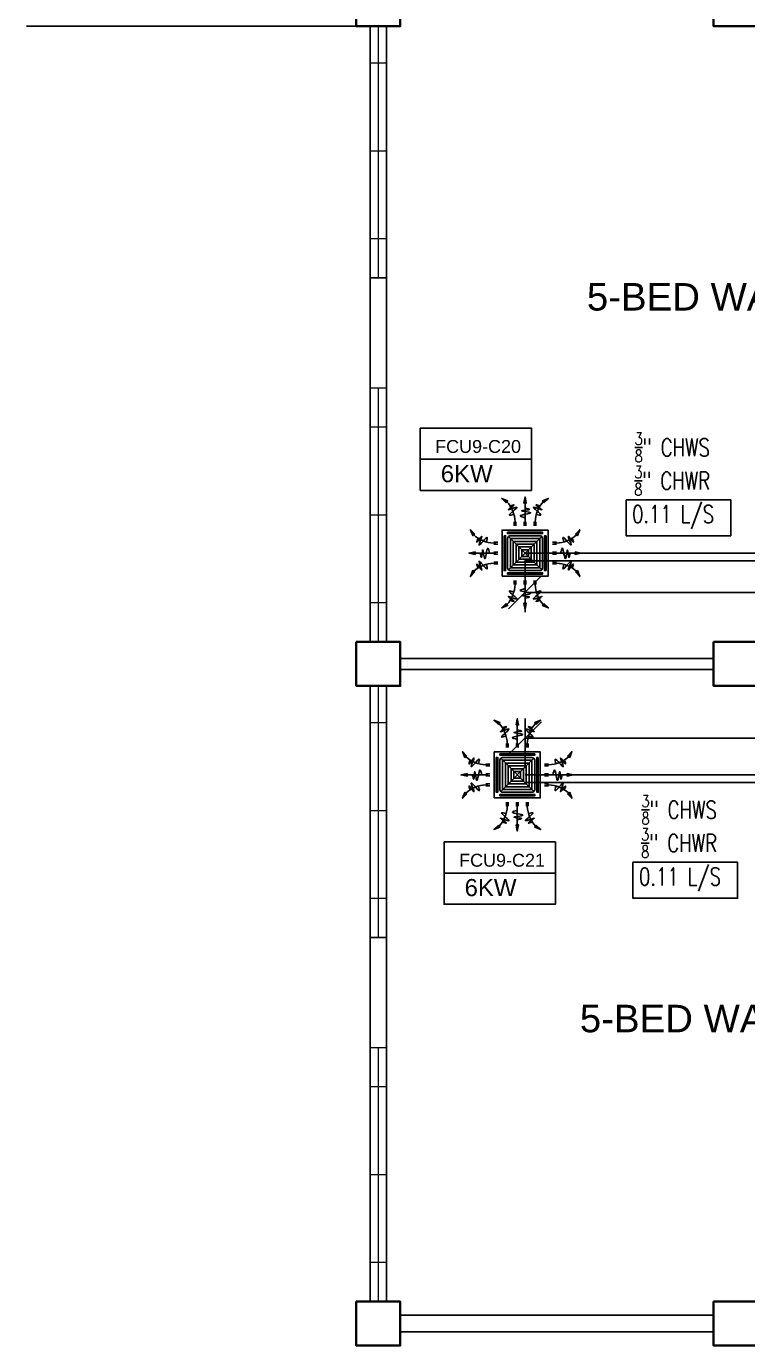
# Model space of a CAD drawing. Header units: millimetres. Extents: x 5 to 430, y 3 to 339.
# Drawn here: x 133.57 to 140.13, y 101.11 to 113.11 of the extents above; entities that cross this region are included whole.
import ezdxf

# ---------------------------------------------------------------- set-up
doc = ezdxf.new("R2010")
doc.units = ezdxf.units.MM
doc.header["$MEASUREMENT"] = 0
for name, color, linetype in [('AIR', 7, 'Continuous'), ('fcu line', 7, 'Continuous'), ('fcu return', 7, 'Continuous'), ('label', 7, 'Continuous'), ('Legends', 7, 'Continuous'), ('pipe label', 7, 'Continuous')]:
    doc.layers.add(name, color=color, linetype=linetype)
doc.styles.add('Arch-Dim', font='simplex.shx', dxfattribs={"width": 0.75})
doc.styles.get("Standard").update_dxf_attribs({"font": 'arial.ttf'})
doc.styles.add('SWISSLT175', font='swissl.ttf', dxfattribs={"height": 0.175})
doc.dimstyles.new('Copy of dimension', dxfattribs={"dimtxt": 0.3, "dimasz": 0.3, "dimexe": 0.18, "dimexo": 0.0625, "dimgap": 0.09, "dimtad": 0, "dimzin": 0, "dimdsep": 46, "dimtxsty": 'Standard', "dimblk": 'OBLIQUE', "dimcen": 0.09, "dimclrd": 256, "dimclre": 256, "dimclrt": 256, "dimadec": 0, "dimazin": 0, "dimtfac": 1, "dimtofl": 0, "dimtmove": 0, "dimatfit": 3, "dimldrblk": 'OBLIQUE', "dimfxl": 1, "dimtolj": 1, "dimtzin": 0, "dimarcsym": 0})

# ---------------------------------------------------------------- blocks, each defined once
blk = doc.blocks.new('FCU-13000P (CASSETTE SPLIT)')
at = {"layer": 'AIR', "ltscale": 3}
for p, q in [((0, 0.523), (0, 1)), ((-0.193, 0.558), (-0.193, 0.487)), ((-0.162, 0.558), (-0.162, 0.487)), ((-0.016, 0.558), (-0.016, 0.487)), ((0.016, 0.558), (0.016, 0.487)), ((0.162, 0.558), (0.162, 0.487)), ((0.193, 0.558), (0.193, 0.487)), ((-0.523, 0), (-1, 0)), ((-0.558, 0.193), (-0.487, 0.193)), ((-0.558, 0.162), (-0.487, 0.162)), ((-0.558, 0.016), (-0.487, 0.016)), ((0.558, 0.193), (0.487, 0.193)), ((0.558, 0.162), (0.487, 0.162)), ((0.558, 0.016), (0.487, 0.016)), ((0.523, 0), (1, 0)), ((-0.558, -0.016), (-0.487, -0.016)), ((-0.558, -0.162), (-0.487, -0.162)), ((-0.558, -0.193), (-0.487, -0.193)), ((0.558, -0.016), (0.487, -0.016)), ((0.558, -0.162), (0.487, -0.162)), ((0.558, -0.193), (0.487, -0.193)), ((-0.193, -0.558), (-0.193, -0.487)), ((-0.162, -0.558), (-0.162, -0.487)), ((-0.016, -0.558), (-0.016, -0.487)), ((0, -0.523), (0, -1)), ((0.016, -0.558), (0.016, -0.487)), ((0.162, -0.558), (0.162, -0.487)), ((0.193, -0.558), (0.193, -0.487))]:
    blk.add_line(p, q, dxfattribs=at)
at = {"layer": 'AIR'}
for p, q in [((0.295, -0.295), (-0.295, 0.295)), ((0.295, 0.295), (-0.295, -0.295))]:
    blk.add_line(p, q, dxfattribs=at)
at = {"layer": 'AIR', "ltscale": 3}
for points in [[(-0.335, 0.895), (-0.311, 0.932), (-0.416, 0.973)], [(-0.022, 0.89), (0.022, 0.89), (0, 1)], [(0.335, 0.895), (0.311, 0.932), (0.416, 0.973)], [(-0.895, 0.335), (-0.932, 0.311), (-0.973, 0.416)], [(0.895, 0.335), (0.932, 0.311), (0.973, 0.416)], [(-0.89, 0.022), (-0.89, -0.022), (-1, 0)], [(0.89, 0.022), (0.89, -0.022), (1, 0)], [(-0.895, -0.335), (-0.932, -0.311), (-0.973, -0.416)], [(0.895, -0.335), (0.932, -0.311), (0.973, -0.416)], [(-0.335, -0.895), (-0.311, -0.932), (-0.416, -0.973)], [(-0.022, -0.89), (0.022, -0.89), (0, -1)], [(0.335, -0.895), (0.311, -0.932), (0.416, -0.973)]]:
    blk.add_lwpolyline(points, close=True, dxfattribs=at)
at = {"layer": 'AIR'}
for points in [[(-0.323, 0.914, -0.171809), (-0.178, 0.558), (-0.178, 0.522)], [(0.323, 0.914, 0.171809), (0.178, 0.558), (0.178, 0.522)], [(-0.914, 0.323, 0.171809), (-0.558, 0.178), (-0.522, 0.178)], [(0.914, 0.323, -0.171809), (0.558, 0.178), (0.522, 0.178)], [(-0.914, -0.323, -0.171809), (-0.558, -0.178), (-0.522, -0.178)], [(0.914, -0.323, 0.171809), (0.558, -0.178), (0.522, -0.178)], [(-0.323, -0.914, 0.171809), (-0.178, -0.558), (-0.178, -0.522)], [(0.323, -0.914, -0.171809), (0.178, -0.558), (0.178, -0.522)]]:
    blk.add_lwpolyline(points, format="xyb", dxfattribs=at)
for points in [[(-0.41, -0.41), (0.41, -0.41), (0.41, 0.41), (-0.41, 0.41)], [(-0.373, 0.31), (-0.348, 0.31), (-0.348, -0.31), (-0.373, -0.31)], [(-0.31, 0.372), (0.31, 0.372), (0.31, 0.348), (-0.31, 0.348)], [(-0.26, -0.26), (0.26, -0.26), (0.26, 0.26), (-0.26, 0.26)], [(0.372, 0.31), (0.348, 0.31), (0.348, -0.31), (0.372, -0.31)], [(-0.21, -0.21), (0.21, -0.21), (0.21, 0.21), (-0.21, 0.21)], [(-0.16, -0.16), (0.16, -0.16), (0.16, 0.16), (-0.16, 0.16)], [(-0.11, -0.11), (0.11, -0.11), (0.11, 0.11), (-0.11, 0.11)], [(-0.06, -0.06), (0.06, -0.06), (0.06, 0.06), (-0.06, 0.06)], [(-0.31, -0.373), (0.31, -0.373), (0.31, -0.348), (-0.31, -0.348)]]:
    blk.add_lwpolyline(points, close=True, dxfattribs=at)
blk.add_lwpolyline([(-0.26, -0.31), (0.26, -0.31, 0.414214), (0.31, -0.26), (0.31, 0.26, 0.414214), (0.26, 0.31), (-0.26, 0.31, 0.414214), (-0.31, 0.26), (-0.31, -0.26, 0.414214)], format="xyb", close=True, dxfattribs=at)
at = {"layer": 'AIR', "ltscale": 3}
for points in [[(-0.268, 0.84), (-0.231, 0.852), (-0.134, 0.882), (-0.422, 0.704), (0.005, 0.903), (-0.358, 0.645), (-0.239, 0.678), (-0.199, 0.69)], [(0.268, 0.84), (0.231, 0.852), (0.134, 0.882), (0.422, 0.704), (-0.005, 0.903), (0.358, 0.645), (0.239, 0.678), (0.199, 0.69)], [(-0.84, 0.268), (-0.852, 0.231), (-0.882, 0.134), (-0.704, 0.422), (-0.903, -0.005), (-0.645, 0.358), (-0.678, 0.239), (-0.69, 0.199)], [(0.84, 0.268), (0.852, 0.231), (0.882, 0.134), (0.704, 0.422), (0.903, -0.005), (0.645, 0.358), (0.678, 0.239), (0.69, 0.199)], [(-0.84, -0.268), (-0.852, -0.231), (-0.882, -0.134), (-0.704, -0.422), (-0.903, 0.005), (-0.645, -0.358), (-0.678, -0.239), (-0.69, -0.199)], [(0.84, -0.268), (0.852, -0.231), (0.882, -0.134), (0.704, -0.422), (0.903, 0.005), (0.645, -0.358), (0.678, -0.239), (0.69, -0.199)], [(-0.268, -0.84), (-0.231, -0.852), (-0.134, -0.882), (-0.422, -0.704), (0.005, -0.903), (-0.358, -0.645), (-0.239, -0.678), (-0.199, -0.69)], [(0.268, -0.84), (0.231, -0.852), (0.134, -0.882), (0.422, -0.704), (-0.005, -0.903), (0.358, -0.645), (0.239, -0.678), (0.199, -0.69)]]:
    blk.add_open_spline(points, degree=3, knots=[0.0032834, 0.0032834, 0.0032834, 0.0032834, 0.0712567, 0.1924075, 0.3347111, 0.5062145, 0.5813292, 0.5813292, 0.5813292, 0.5813292], dxfattribs=at)
for points in [[(0, 0.8), (0.077, 0.776), (-0.058, 0.755), (0.098, 0.718), (-0.087, 0.663), (0, 0.631)], [(-0.8, 0), (-0.776, -0.077), (-0.755, 0.058), (-0.718, -0.098), (-0.663, 0.087), (-0.631, 0)], [(0.8, 0), (0.776, -0.077), (0.755, 0.058), (0.718, -0.098), (0.663, 0.087), (0.631, 0)], [(0, -0.8), (0.077, -0.776), (-0.058, -0.755), (0.098, -0.718), (-0.087, -0.663), (0, -0.631)]]:
    blk.add_spline(points, degree=3, dxfattribs=at)
for points in [[(-0.416, 0.973), (-0.335, 0.895), (-0.311, 0.932)], [(0, 1), (-0.022, 0.89), (0.022, 0.89)], [(0.416, 0.973), (0.335, 0.895), (0.311, 0.932)], [(-0.973, 0.416), (-0.895, 0.335), (-0.932, 0.311)], [(0.973, 0.416), (0.895, 0.335), (0.932, 0.311)], [(-1, 0), (-0.89, 0.022), (-0.89, -0.022)], [(1, 0), (0.89, 0.022), (0.89, -0.022)], [(-0.973, -0.416), (-0.895, -0.335), (-0.932, -0.311)], [(0.973, -0.416), (0.895, -0.335), (0.932, -0.311)], [(-0.416, -0.973), (-0.335, -0.895), (-0.311, -0.932)], [(0, -1), (-0.022, -0.89), (0.022, -0.89)], [(0.416, -0.973), (0.335, -0.895), (0.311, -0.932)]]:
    blk.add_solid(points, dxfattribs=at)
blk = doc.blocks.new('_Oblique')
at = {"color": 0, "linetype": 'ByBlock', "lineweight": -2}
blk.add_line((-0.5, -0.5), (0.5, 0.5), dxfattribs=at)
blk = doc.blocks.new('*D68')
at = {"layer": 'Defpoints', "color": 0, "transparency": 16777216}
for p in [(138.11, 108.317), (144.475, 108.317), (138.11, 107.96)]:
    blk.add_point(p, dxfattribs=at)
at = {"layer": 'Legends', "lineweight": -2, "transparency": 16777216}
for p, q in [((138.11, 108.255), (138.11, 107.78)), ((144.475, 108.255), (144.475, 107.78)), ((138.11, 107.96), (140.812, 107.96)), ((144.475, 107.96), (141.773, 107.96))]:
    blk.add_line(p, q, dxfattribs=at)
at = {"layer": 'Legends', "lineweight": -2, "transparency": 16777216, "xscale": 0.3, "yscale": 0.3, "zscale": 0.3, "rotation": 180}
blk.add_blockref('_Oblique', (138.11, 107.96), dxfattribs=at)
at = {"layer": 'Legends', "lineweight": -2, "transparency": 16777216, "xscale": 0.3, "yscale": 0.3, "zscale": 0.3}
blk.add_blockref('_Oblique', (144.475, 107.96), dxfattribs=at)
at = {"layer": 'Legends', "transparency": 16777216, "insert": (141.292, 107.96), "char_height": 0.3, "attachment_point": 5}
blk.add_mtext('\\A1;6.36', dxfattribs=at)
blk = doc.blocks.new('*D71')
at = {"layer": 'Defpoints', "color": 0, "transparency": 16777216}
for p in [(138.11, 106.634), (138.11, 106.3), (144.474, 106.3)]:
    blk.add_point(p, dxfattribs=at)
at = {"layer": 'Legends', "lineweight": -2, "transparency": 16777216}
for p, q in [((138.11, 106.362), (138.11, 106.814)), ((144.474, 106.362), (144.474, 106.814)), ((138.11, 106.634), (140.812, 106.634)), ((144.474, 106.634), (141.773, 106.634))]:
    blk.add_line(p, q, dxfattribs=at)
at = {"layer": 'Legends', "lineweight": -2, "transparency": 16777216, "xscale": 0.3, "yscale": 0.3, "zscale": 0.3, "rotation": 180}
blk.add_blockref('_Oblique', (138.11, 106.634), dxfattribs=at)
at = {"layer": 'Legends', "lineweight": -2, "transparency": 16777216, "xscale": 0.3, "yscale": 0.3, "zscale": 0.3}
blk.add_blockref('_Oblique', (144.474, 106.634), dxfattribs=at)
at = {"layer": 'Legends', "transparency": 16777216, "insert": (141.292, 106.634), "char_height": 0.3, "attachment_point": 5}
blk.add_mtext('\\A1;6.36', dxfattribs=at)

msp = doc.modelspace()

# ---------------------------------------------------------------- linework, layer by layer
at = {"color": 8, "lineweight": 25}
msp.add_line((133.575, 113.109), (136.575, 113.109), dxfattribs=at)
at = {"color": 8, "linetype": 'ByBlock', "lineweight": 25}
for p, q in [((136.7, 107.509), (136.7, 113.109)), ((136.85, 107.509), (136.85, 113.109)), ((136.975, 107.359), (139.825, 107.359)), ((136.975, 107.259), (139.825, 107.259)), ((136.7, 101.509), (136.7, 107.109)), ((136.85, 101.509), (136.85, 107.109)), ((136.975, 101.384), (139.825, 101.384)), ((136.975, 101.234), (139.825, 101.234))]:
    msp.add_line(p, q, dxfattribs=at)
at = {"color": 8, "linetype": 'ByBlock', "lineweight": 9}
for p, q in [((136.775, 113.109), (136.775, 110.821)), ((136.7, 111.977), (136.7, 112.777)), ((136.7, 112.777), (136.85, 112.777)), ((136.85, 112.777), (136.85, 111.177)), ((136.7, 111.977), (136.85, 111.977)), ((136.85, 111.177), (136.7, 111.177)), ((136.7, 110.821), (136.85, 110.821)), ((136.7, 109.821), (136.85, 109.821)), ((136.775, 109.821), (136.775, 107.509)), ((136.7, 108.665), (136.7, 109.465)), ((136.7, 109.465), (136.85, 109.465)), ((136.85, 109.465), (136.85, 107.865)), ((136.7, 108.665), (136.85, 108.665)), ((136.85, 107.865), (136.7, 107.865)), ((136.775, 107.109), (136.775, 104.821)), ((136.7, 105.977), (136.7, 106.777)), ((136.7, 106.777), (136.85, 106.777)), ((136.85, 106.777), (136.85, 105.177)), ((136.7, 105.977), (136.85, 105.977)), ((136.85, 105.177), (136.7, 105.177)), ((136.7, 104.821), (136.85, 104.821)), ((136.7, 103.821), (136.85, 103.821)), ((136.775, 103.821), (136.775, 101.509)), ((136.7, 102.665), (136.7, 103.465)), ((136.7, 103.465), (136.85, 103.465)), ((136.85, 103.465), (136.85, 101.865)), ((136.7, 102.665), (136.85, 102.665)), ((136.85, 101.865), (136.7, 101.865))]:
    msp.add_line(p, q, dxfattribs=at)
at = {"color": 8, "linetype": 'ByBlock', "lineweight": 35}
for points in [[(136.575, 113.509), (136.975, 113.509), (136.975, 113.109), (136.575, 113.109)], [(139.825, 113.509), (140.225, 113.509), (140.225, 113.109), (139.825, 113.109)], [(136.575, 107.509), (136.975, 107.509), (136.975, 107.109), (136.575, 107.109)], [(139.825, 107.509), (140.225, 107.509), (140.225, 107.109), (139.825, 107.109)], [(136.575, 101.509), (136.975, 101.509), (136.975, 101.109), (136.575, 101.109)], [(139.825, 101.509), (140.225, 101.509), (140.225, 101.109), (139.825, 101.109)]]:
    msp.add_lwpolyline(points, close=True, dxfattribs=at)
at = {"color": 8, "lineweight": 9}
for points in [[(136.7, 113.109), (136.85, 113.109), (136.85, 110.821), (136.7, 110.821)], [(136.7, 109.821), (136.85, 109.821), (136.85, 107.509), (136.7, 107.509)], [(136.7, 107.109), (136.85, 107.109), (136.85, 104.821), (136.7, 104.821)], [(136.7, 103.821), (136.85, 103.821), (136.85, 101.509), (136.7, 101.509)]]:
    msp.add_lwpolyline(points, close=True, dxfattribs=at)
at = {"layer": 'fcu line', "linetype": 'Continuous'}
for p, q in [((138.11, 108.317), (152.325, 108.317)), ((138.11, 106.3), (152.325, 106.3))]:
    msp.add_line(p, q, dxfattribs=at)
at = {"layer": 'fcu return', "linetype": 'Continuous'}
for p, q in [((138.11, 108.247), (152.325, 108.247)), ((138.11, 106.23), (152.325, 106.23))]:
    msp.add_line(p, q, dxfattribs=at)
at = {"layer": 'Legends', "linetype": 'Continuous', "lineweight": 25}
for p, q in [((137.156, 109.171), (138.168, 109.171)), ((137.373, 105.407), (138.386, 105.407))]:
    msp.add_line(p, q, dxfattribs=at)
at = {"layer": 'Legends'}
for points in [[(137.156, 109.455), (138.168, 109.455), (138.168, 108.887), (137.156, 108.887)], [(137.373, 105.69), (138.386, 105.69), (138.386, 105.123), (137.373, 105.123)]]:
    msp.add_lwpolyline(points, close=True, dxfattribs=at)
at = {"layer": 'pipe label', "color": 7, "linetype": 'Continuous', "lineweight": 25}
for points in [[(139.028, 108.802), (139.98, 108.802), (139.98, 108.475), (139.028, 108.475)], [(139.091, 105.506), (140.043, 105.506), (140.043, 105.178), (139.091, 105.178)]]:
    msp.add_lwpolyline(points, close=True, dxfattribs=at)

# ---------------------------------------------------------------- block references
at = {"layer": 'AIR', "xscale": 0.5113536813550488, "yscale": 0.5113536813550488, "zscale": 0.5113536813550488}
for p in [(138.11, 108.317), (138.039, 106.3)]:
    msp.add_blockref('FCU-13000P (CASSETTE SPLIT)', p, dxfattribs=at)

# ---------------------------------------------------------------- texts
at = {"layer": 'label', "color": 8, "linetype": 'ByBlock', "lineweight": 9, "ltscale": 0.4, "char_height": 0.25, "attachment_point": 5, "line_spacing_factor": 0.8, "style": 'SWISSLT175'}
for insert in [(139.768, 110.647), (139.704, 104.082)]:
    msp.add_mtext('5-BED WARD', dxfattribs=dict(at, insert=insert))
at = {"layer": 'Legends', "linetype": 'Continuous', "lineweight": 25, "attachment_point": 1}
for s, width, insert, char_height in [('FCU9-C20', 0.44811, (137.292, 109.346), 0.117), ('6KW', 0.23674, (137.343, 109.118), 0.156), ('FCU9-C21', 0.44811, (137.51, 105.582), 0.117), ('6KW', 0.23674, (137.56, 105.353), 0.156)]:
    msp.add_mtext_dynamic_manual_height_columns(s, width=width, gutter_width=1.011, heights=[0], dxfattribs=dict(at, insert=insert, char_height=char_height))
at = {"layer": 'pipe label', "color": 7, "linetype": 'Continuous', "lineweight": 25, "char_height": 0.16, "attachment_point": 1, "style": 'Arch-Dim'}
for s, width, insert in [('\\A1;{\\H0.7x;\\S3/8;}" CHWS', 1.17294, (139.107, 109.413)), ('\\A1;{\\H0.7x;\\S3/8;}" CHWR', 0.88035, (139.104, 109.11)), ('0.11 L/S', 0.89967, (139.083, 108.752)), ('\\A1;{\\H0.7x;\\S3/8;}" CHWS', 1.17294, (139.17, 106.117)), ('\\A1;{\\H0.7x;\\S3/8;}" CHWR', 0.88035, (139.167, 105.814)), ('0.11 L/S', 0.89967, (139.146, 105.455))]:
    msp.add_mtext_dynamic_manual_height_columns(s, width=width, gutter_width=1.011, heights=[0], dxfattribs=dict(at, insert=insert))

# ---------------------------------------------------------------- dimensions: what is measured, and where the dimension line sits
at = {"layer": 'Legends'}
for base, p1, p2, picture, middle in [((138.1101, 107.9597), (144.4746, 108.3174), (138.1101, 108.3174), '*D68', (141.2923, 107.9597)), ((138.11, 106.634), (144.474, 106.3), (138.11, 106.3), '*D71', (141.292, 106.634))]:
    dim = msp.add_linear_dim(base=base, p1=p1, p2=p2, dimstyle='Copy of dimension', dxfattribs=at)
    dim.commit()
    dim.dimension.update_dxf_attribs({"geometry": picture, "text_midpoint": middle})

doc.saveas('drawing.dxf')
